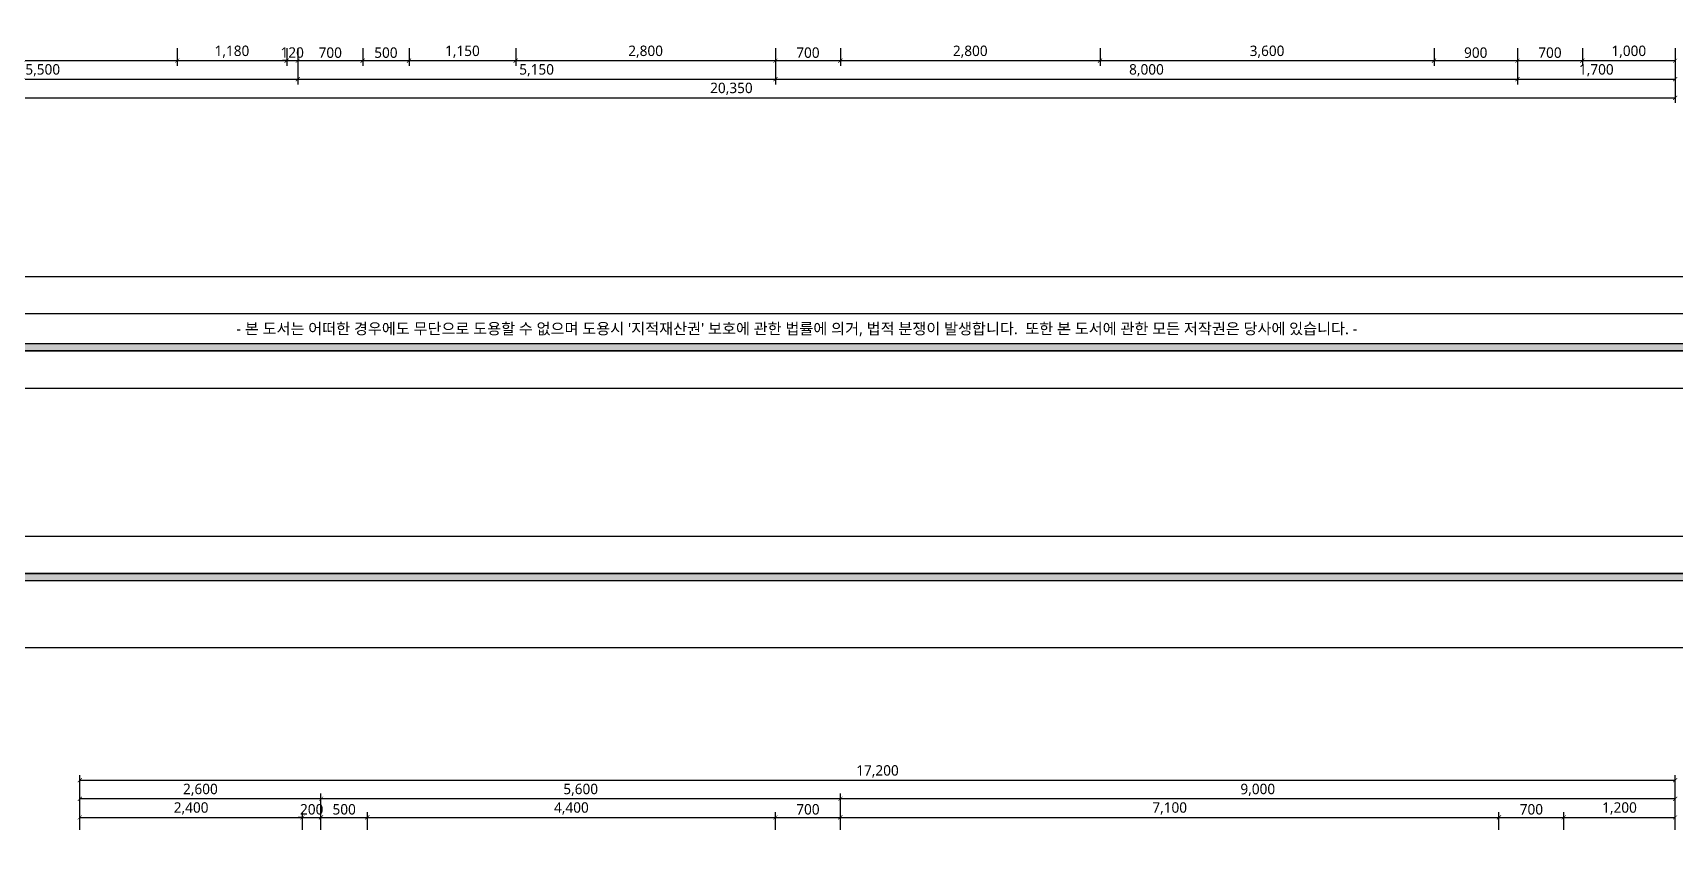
# Model space of a CAD drawing. Header units: metres. Extents: x 11578468 to 47831421, y -58341524 to -14256839.
# Drawn here: x 23905274 to 23922981, y -29077192 to -29068432 of the extents above; entities that cross this region are included whole.
import ezdxf
from ezdxf.enums import TextEntityAlignment as Align

# ---------------------------------------------------------------- set-up
doc = ezdxf.new("R2010")
doc.units = ezdxf.units.M
doc.header["$LTSCALE"] = 50
doc.header["$MEASUREMENT"] = 0
doc.layers.get('0').update_dxf_attribs({"linetype": 'CONTINUOUS'})
doc.layers.get('DEFPOINTS').update_dxf_attribs({"linetype": 'CONTINUOUS'})
for name, color, linetype in [('3.기호.계단선', 30, 'CONTINUOUS'), ('FORM(YOURNAME)-1', 1, 'CONTINUOUS'), ('FORM(YOURNAME)-11', 1, 'CONTINUOUS')]:
    doc.layers.add(name, color=color, linetype=linetype)
doc.layers.add('DIM', color=7, linetype='CONTINUOUS', lineweight=15)
doc.styles.add('N 맑은고딕', font='malgun.ttf')
doc.styles.add('YOURNAME', font='malgun.ttf')
doc.dimstyles.new('JJ IN 45', dxfattribs={"dimscale": 45, "dimtxt": 2.5, "dimasz": 1, "dimexe": 1.25, "dimexo": 1.5, "dimtad": 1, "dimdec": 6, "dimlunit": 6, "dimtxsty": 'N 맑은고딕', "dimblk": 'ARCHTICK', "dimcen": 2.5, "dimclrd": 256, "dimclre": 256, "dimclrt": 256, "dimadec": 0, "dimazin": 0, "dimtfac": 1, "dimtdec": 6, "dimtix": 1, "dimtmove": 0, "dimatfit": 3, "dimldrblk": 'ARCHTICK', "dimfxl": 1, "dimarcsym": 0})

# ---------------------------------------------------------------- blocks, each defined once
blk = doc.blocks.new('FORM-ELEVATION')
at = {"layer": 'FORM(YOURNAME)-11'}
h = blk.add_hatch(color=256, dxfattribs=at)
h.dxf.hatch_style = 1
h.paths.add_polyline_path([(-10309, 35708), (71691, 35708), (71691, 35508), (-10309, 35508)])
h.paths.add_polyline_path([(-10309, -21492), (71691, -21492), (71691, -21692), (-10309, -21692)])
at = {"layer": 'DEFPOINTS', "color": 158}
blk.add_line((62481, -20692), (-10309, -20692), dxfattribs=at)
blk.add_lwpolyline([(-10309, -21692), (71691, -21692), (71691, 35708), (-10309, 35708)], close=True, dxfattribs=at)
at = {"layer": 'DEFPOINTS'}
blk.add_lwpolyline([(-8309, 33708), (61071, 33708), (61071, -19692), (-8309, -19692)], close=True, dxfattribs=at)
at = {"layer": 'FORM(YOURNAME)-11', "color": 250}
blk.add_lwpolyline([(-11309, -22692), (72691, -22692), (72691, 36708), (-11309, 36708)], close=True, dxfattribs=at)
at = {"layer": 'FORM(YOURNAME)-11'}
for points in [[(-10309, 35708), (71691, 35708), (71691, 35508), (-10309, 35508)], [(-10309, -21492), (71691, -21492), (71691, -21692), (-10309, -21692)]]:
    blk.add_lwpolyline(points, close=True, dxfattribs=at)
at = {"layer": 'FORM(YOURNAME)-11', "color": 1, "style": 'YOURNAME'}
blk.add_text("- 본 도서는 어떠한 경우에도 무단으로 도용할 수 없으며 도용시 '지적재산권' 보호에 관한 법률에 의거, 법적 분쟁이 발생합니다.  또한 본 도서에 관한 모든 저작권은 당사에 있습니다. -", height=300, dxfattribs=at).set_placement((28146, -21092), align=Align.MIDDLE_CENTER)
at = {"layer": 'FORM(YOURNAME)-11', "color": 3, "style": 'YOURNAME'}
for tag, height, p in [('1', 451, (71041, -1219)), ('2', 451, (71041, -1863)), ('3', 451, (71041, -3150)), ('4', 451, (71041, -5081)), ('5', 515, (71041, -7398)), ('6', 515, (71041, -9650)), ('7', 515, (71041, -11903)), ('8', 515, (71041, -14155)), ('9', 515, (71041, -16408)), ('10', 515, (66791, -18596)), ('11', 515, (71041, -18660)), ('12', 515, (66791, -20848)), ('13', 515, (71041, -20848))]:
    blk.add_attdef(tag, text='', height=height, dxfattribs=at).set_placement(p, align=Align.MIDDLE_RIGHT)
blk = doc.blocks.new('_ArchTick')
at = {"color": 0, "linetype": 'ByBlock', "const_width": 0.15}
blk.add_lwpolyline([(-0.5, -0.5), (0.5, 0.5)], dxfattribs=at)
blk = doc.blocks.new('*D367')
at = {"layer": 'DEFPOINTS', "color": 0, "transparency": 16777216}
for p in [(23725852, -29144857), (23729552, -29144857), (23729552, -29145057)]:
    blk.add_point(p, dxfattribs=at)
at = {"layer": 'DIM', "lineweight": -2, "transparency": 16777216}
for p, q in [((23725852, -29144924), (23725852, -29145113)), ((23729552, -29144924), (23729552, -29145113)), ((23725852, -29145057), (23729552, -29145057))]:
    blk.add_line(p, q, dxfattribs=at)
at = {"layer": 'DIM', "lineweight": -2, "transparency": 16777216, "xscale": 45, "yscale": 45, "zscale": 45, "rotation": 180}
blk.add_blockref('_ArchTick', (23725852, -29145057), dxfattribs=at)
at = {"layer": 'DIM', "lineweight": -2, "transparency": 16777216, "xscale": 45, "yscale": 45, "zscale": 45}
blk.add_blockref('_ArchTick', (23729552, -29145057), dxfattribs=at)
at = {"layer": 'DIM', "transparency": 16777216, "insert": (23727702, -29144961), "char_height": 112.5, "attachment_point": 5, "style": 'N 맑은고딕'}
blk.add_mtext('3,700', dxfattribs=at)
blk = doc.blocks.new('*D368')
at = {"layer": 'DEFPOINTS', "color": 0, "transparency": 16777216}
for p in [(23729552, -29144857), (23730732, -29144857), (23730732, -29145057)]:
    blk.add_point(p, dxfattribs=at)
at = {"layer": 'DIM', "lineweight": -2, "transparency": 16777216}
for p, q in [((23729552, -29144924), (23729552, -29145113)), ((23730732, -29144924), (23730732, -29145113)), ((23729552, -29145057), (23730732, -29145057))]:
    blk.add_line(p, q, dxfattribs=at)
at = {"layer": 'DIM', "lineweight": -2, "transparency": 16777216, "xscale": 45, "yscale": 45, "zscale": 45, "rotation": 180}
blk.add_blockref('_ArchTick', (23729552, -29145057), dxfattribs=at)
at = {"layer": 'DIM', "lineweight": -2, "transparency": 16777216, "xscale": 45, "yscale": 45, "zscale": 45}
blk.add_blockref('_ArchTick', (23730732, -29145057), dxfattribs=at)
at = {"layer": 'DIM', "transparency": 16777216, "insert": (23730142, -29144961), "char_height": 112.5, "attachment_point": 5, "style": 'N 맑은고딕'}
blk.add_mtext('1,180', dxfattribs=at)
blk = doc.blocks.new('*D369')
at = {"layer": 'DEFPOINTS', "color": 0, "transparency": 16777216}
for p in [(23730732, -29144857), (23730852, -29144857), (23730852, -29145057)]:
    blk.add_point(p, dxfattribs=at)
at = {"layer": 'DIM', "lineweight": -2, "transparency": 16777216}
for p, q in [((23730732, -29144924), (23730732, -29145113)), ((23730852, -29144924), (23730852, -29145113)), ((23730732, -29145057), (23730687, -29145057)), ((23730732, -29145057), (23730852, -29145057)), ((23730852, -29145057), (23730897, -29145057))]:
    blk.add_line(p, q, dxfattribs=at)
at = {"layer": 'DIM', "lineweight": -2, "transparency": 16777216, "xscale": 45, "yscale": 45, "zscale": 45}
blk.add_blockref('_ArchTick', (23730732, -29145057), dxfattribs=at)
at = {"layer": 'DIM', "lineweight": -2, "transparency": 16777216, "xscale": 45, "yscale": 45, "zscale": 45, "rotation": 180}
blk.add_blockref('_ArchTick', (23730852, -29145057), dxfattribs=at)
at = {"layer": 'DIM', "transparency": 16777216, "insert": (23730792, -29144970), "char_height": 112.5, "attachment_point": 5, "style": 'N 맑은고딕'}
blk.add_mtext('120', dxfattribs=at)
blk = doc.blocks.new('*D370')
at = {"layer": 'DEFPOINTS', "color": 0, "transparency": 16777216}
for p in [(23730852, -29144857), (23731552, -29144857), (23731552, -29145057)]:
    blk.add_point(p, dxfattribs=at)
at = {"layer": 'DIM', "lineweight": -2, "transparency": 16777216}
for p, q in [((23730852, -29144924), (23730852, -29145113)), ((23731552, -29144924), (23731552, -29145113)), ((23730852, -29145057), (23731552, -29145057))]:
    blk.add_line(p, q, dxfattribs=at)
at = {"layer": 'DIM', "lineweight": -2, "transparency": 16777216, "xscale": 45, "yscale": 45, "zscale": 45, "rotation": 180}
blk.add_blockref('_ArchTick', (23730852, -29145057), dxfattribs=at)
at = {"layer": 'DIM', "lineweight": -2, "transparency": 16777216, "xscale": 45, "yscale": 45, "zscale": 45}
blk.add_blockref('_ArchTick', (23731552, -29145057), dxfattribs=at)
at = {"layer": 'DIM', "transparency": 16777216, "insert": (23731202, -29144971), "char_height": 112.5, "attachment_point": 5, "style": 'N 맑은고딕'}
blk.add_mtext('700', dxfattribs=at)
blk = doc.blocks.new('*D371')
at = {"layer": 'DEFPOINTS', "color": 0, "transparency": 16777216}
for p in [(23731552, -29144857), (23732052, -29144857), (23732052, -29145057)]:
    blk.add_point(p, dxfattribs=at)
at = {"layer": 'DIM', "lineweight": -2, "transparency": 16777216}
for p, q in [((23731552, -29144924), (23731552, -29145113)), ((23732052, -29144924), (23732052, -29145113)), ((23731552, -29145057), (23732052, -29145057))]:
    blk.add_line(p, q, dxfattribs=at)
at = {"layer": 'DIM', "lineweight": -2, "transparency": 16777216, "xscale": 45, "yscale": 45, "zscale": 45, "rotation": 180}
blk.add_blockref('_ArchTick', (23731552, -29145057), dxfattribs=at)
at = {"layer": 'DIM', "lineweight": -2, "transparency": 16777216, "xscale": 45, "yscale": 45, "zscale": 45}
blk.add_blockref('_ArchTick', (23732052, -29145057), dxfattribs=at)
at = {"layer": 'DIM', "transparency": 16777216, "insert": (23731802, -29144971), "char_height": 112.5, "attachment_point": 5, "style": 'N 맑은고딕'}
blk.add_mtext('500', dxfattribs=at)
blk = doc.blocks.new('*D372')
at = {"layer": 'DEFPOINTS', "color": 0, "transparency": 16777216}
for p in [(23732052, -29144857), (23733202, -29144857), (23733202, -29145057)]:
    blk.add_point(p, dxfattribs=at)
at = {"layer": 'DIM', "lineweight": -2, "transparency": 16777216}
for p, q in [((23732052, -29144924), (23732052, -29145113)), ((23733202, -29144924), (23733202, -29145113)), ((23732052, -29145057), (23733202, -29145057))]:
    blk.add_line(p, q, dxfattribs=at)
at = {"layer": 'DIM', "lineweight": -2, "transparency": 16777216, "xscale": 45, "yscale": 45, "zscale": 45, "rotation": 180}
blk.add_blockref('_ArchTick', (23732052, -29145057), dxfattribs=at)
at = {"layer": 'DIM', "lineweight": -2, "transparency": 16777216, "xscale": 45, "yscale": 45, "zscale": 45}
blk.add_blockref('_ArchTick', (23733202, -29145057), dxfattribs=at)
at = {"layer": 'DIM', "transparency": 16777216, "insert": (23732627, -29144961), "char_height": 112.5, "attachment_point": 5, "style": 'N 맑은고딕'}
blk.add_mtext('1,150', dxfattribs=at)
blk = doc.blocks.new('*D373')
at = {"layer": 'DEFPOINTS', "color": 0, "transparency": 16777216}
for p in [(23733202, -29144857), (23736002, -29144857), (23736002, -29145057)]:
    blk.add_point(p, dxfattribs=at)
at = {"layer": 'DIM', "lineweight": -2, "transparency": 16777216}
for p, q in [((23733202, -29144924), (23733202, -29145113)), ((23736002, -29144924), (23736002, -29145113)), ((23733202, -29145057), (23736002, -29145057))]:
    blk.add_line(p, q, dxfattribs=at)
at = {"layer": 'DIM', "lineweight": -2, "transparency": 16777216, "xscale": 45, "yscale": 45, "zscale": 45, "rotation": 180}
blk.add_blockref('_ArchTick', (23733202, -29145057), dxfattribs=at)
at = {"layer": 'DIM', "lineweight": -2, "transparency": 16777216, "xscale": 45, "yscale": 45, "zscale": 45}
blk.add_blockref('_ArchTick', (23736002, -29145057), dxfattribs=at)
at = {"layer": 'DIM', "transparency": 16777216, "insert": (23734602, -29144961), "char_height": 112.5, "attachment_point": 5, "style": 'N 맑은고딕'}
blk.add_mtext('2,800', dxfattribs=at)
blk = doc.blocks.new('*D374')
at = {"layer": 'DEFPOINTS', "color": 0, "transparency": 16777216}
for p in [(23736002, -29144857), (23736702, -29144857), (23736702, -29145057)]:
    blk.add_point(p, dxfattribs=at)
at = {"layer": 'DIM', "lineweight": -2, "transparency": 16777216}
for p, q in [((23736002, -29144924), (23736002, -29145113)), ((23736702, -29144924), (23736702, -29145113)), ((23736002, -29145057), (23736702, -29145057))]:
    blk.add_line(p, q, dxfattribs=at)
at = {"layer": 'DIM', "lineweight": -2, "transparency": 16777216, "xscale": 45, "yscale": 45, "zscale": 45, "rotation": 180}
blk.add_blockref('_ArchTick', (23736002, -29145057), dxfattribs=at)
at = {"layer": 'DIM', "lineweight": -2, "transparency": 16777216, "xscale": 45, "yscale": 45, "zscale": 45}
blk.add_blockref('_ArchTick', (23736702, -29145057), dxfattribs=at)
at = {"layer": 'DIM', "transparency": 16777216, "insert": (23736352, -29144971), "char_height": 112.5, "attachment_point": 5, "style": 'N 맑은고딕'}
blk.add_mtext('700', dxfattribs=at)
blk = doc.blocks.new('*D375')
at = {"layer": 'DEFPOINTS', "color": 0, "transparency": 16777216}
for p in [(23736702, -29144857), (23739502, -29144857), (23739502, -29145057)]:
    blk.add_point(p, dxfattribs=at)
at = {"layer": 'DIM', "lineweight": -2, "transparency": 16777216}
for p, q in [((23736702, -29144924), (23736702, -29145113)), ((23739502, -29144924), (23739502, -29145113)), ((23736702, -29145057), (23739502, -29145057))]:
    blk.add_line(p, q, dxfattribs=at)
at = {"layer": 'DIM', "lineweight": -2, "transparency": 16777216, "xscale": 45, "yscale": 45, "zscale": 45, "rotation": 180}
blk.add_blockref('_ArchTick', (23736702, -29145057), dxfattribs=at)
at = {"layer": 'DIM', "lineweight": -2, "transparency": 16777216, "xscale": 45, "yscale": 45, "zscale": 45}
blk.add_blockref('_ArchTick', (23739502, -29145057), dxfattribs=at)
at = {"layer": 'DIM', "transparency": 16777216, "insert": (23738102, -29144961), "char_height": 112.5, "attachment_point": 5, "style": 'N 맑은고딕'}
blk.add_mtext('2,800', dxfattribs=at)
blk = doc.blocks.new('*D376')
at = {"layer": 'DEFPOINTS', "color": 0, "transparency": 16777216}
for p in [(23739502, -29144857), (23743102, -29144857), (23743102, -29145057)]:
    blk.add_point(p, dxfattribs=at)
at = {"layer": 'DIM', "lineweight": -2, "transparency": 16777216}
for p, q in [((23739502, -29144924), (23739502, -29145113)), ((23743102, -29144924), (23743102, -29145113)), ((23739502, -29145057), (23743102, -29145057))]:
    blk.add_line(p, q, dxfattribs=at)
at = {"layer": 'DIM', "lineweight": -2, "transparency": 16777216, "xscale": 45, "yscale": 45, "zscale": 45, "rotation": 180}
blk.add_blockref('_ArchTick', (23739502, -29145057), dxfattribs=at)
at = {"layer": 'DIM', "lineweight": -2, "transparency": 16777216, "xscale": 45, "yscale": 45, "zscale": 45}
blk.add_blockref('_ArchTick', (23743102, -29145057), dxfattribs=at)
at = {"layer": 'DIM', "transparency": 16777216, "insert": (23741302, -29144961), "char_height": 112.5, "attachment_point": 5, "style": 'N 맑은고딕'}
blk.add_mtext('3,600', dxfattribs=at)
blk = doc.blocks.new('*D377')
at = {"layer": 'DEFPOINTS', "color": 0, "transparency": 16777216}
for p in [(23743102, -29144857), (23744002, -29144857), (23744002, -29145057)]:
    blk.add_point(p, dxfattribs=at)
at = {"layer": 'DIM', "lineweight": -2, "transparency": 16777216}
for p, q in [((23743102, -29144924), (23743102, -29145113)), ((23744002, -29144924), (23744002, -29145113)), ((23743102, -29145057), (23744002, -29145057))]:
    blk.add_line(p, q, dxfattribs=at)
at = {"layer": 'DIM', "lineweight": -2, "transparency": 16777216, "xscale": 45, "yscale": 45, "zscale": 45, "rotation": 180}
blk.add_blockref('_ArchTick', (23743102, -29145057), dxfattribs=at)
at = {"layer": 'DIM', "lineweight": -2, "transparency": 16777216, "xscale": 45, "yscale": 45, "zscale": 45}
blk.add_blockref('_ArchTick', (23744002, -29145057), dxfattribs=at)
at = {"layer": 'DIM', "transparency": 16777216, "insert": (23743552, -29144971), "char_height": 112.5, "attachment_point": 5, "style": 'N 맑은고딕'}
blk.add_mtext('900', dxfattribs=at)
blk = doc.blocks.new('*D378')
at = {"layer": 'DEFPOINTS', "color": 0, "transparency": 16777216}
for p in [(23744002, -29144857), (23744702, -29144857), (23744702, -29145057)]:
    blk.add_point(p, dxfattribs=at)
at = {"layer": 'DIM', "lineweight": -2, "transparency": 16777216}
for p, q in [((23744002, -29144924), (23744002, -29145113)), ((23744702, -29144924), (23744702, -29145113)), ((23744002, -29145057), (23744702, -29145057))]:
    blk.add_line(p, q, dxfattribs=at)
at = {"layer": 'DIM', "lineweight": -2, "transparency": 16777216, "xscale": 45, "yscale": 45, "zscale": 45, "rotation": 180}
blk.add_blockref('_ArchTick', (23744002, -29145057), dxfattribs=at)
at = {"layer": 'DIM', "lineweight": -2, "transparency": 16777216, "xscale": 45, "yscale": 45, "zscale": 45}
blk.add_blockref('_ArchTick', (23744702, -29145057), dxfattribs=at)
at = {"layer": 'DIM', "transparency": 16777216, "insert": (23744352, -29144971), "char_height": 112.5, "attachment_point": 5, "style": 'N 맑은고딕'}
blk.add_mtext('700', dxfattribs=at)
blk = doc.blocks.new('*D379')
at = {"layer": 'DEFPOINTS', "color": 0, "transparency": 16777216}
for p in [(23744702, -29144857), (23745702, -29144857), (23745702, -29145057)]:
    blk.add_point(p, dxfattribs=at)
at = {"layer": 'DIM', "lineweight": -2, "transparency": 16777216}
for p, q in [((23744702, -29144924), (23744702, -29145113)), ((23745702, -29144924), (23745702, -29145113)), ((23744702, -29145057), (23745702, -29145057))]:
    blk.add_line(p, q, dxfattribs=at)
at = {"layer": 'DIM', "lineweight": -2, "transparency": 16777216, "xscale": 45, "yscale": 45, "zscale": 45, "rotation": 180}
blk.add_blockref('_ArchTick', (23744702, -29145057), dxfattribs=at)
at = {"layer": 'DIM', "lineweight": -2, "transparency": 16777216, "xscale": 45, "yscale": 45, "zscale": 45}
blk.add_blockref('_ArchTick', (23745702, -29145057), dxfattribs=at)
at = {"layer": 'DIM', "transparency": 16777216, "insert": (23745202, -29144961), "char_height": 112.5, "attachment_point": 5, "style": 'N 맑은고딕'}
blk.add_mtext('1,000', dxfattribs=at)
blk = doc.blocks.new('*D380')
at = {"layer": 'DEFPOINTS', "color": 0, "transparency": 16777216}
for p in [(23725352, -29144857), (23730852, -29144857), (23730852, -29145257)]:
    blk.add_point(p, dxfattribs=at)
at = {"layer": 'DIM', "lineweight": -2, "transparency": 16777216}
for p, q in [((23725352, -29144924), (23725352, -29145313)), ((23730852, -29144924), (23730852, -29145313)), ((23725352, -29145257), (23730852, -29145257))]:
    blk.add_line(p, q, dxfattribs=at)
at = {"layer": 'DIM', "lineweight": -2, "transparency": 16777216, "xscale": 45, "yscale": 45, "zscale": 45, "rotation": 180}
blk.add_blockref('_ArchTick', (23725352, -29145257), dxfattribs=at)
at = {"layer": 'DIM', "lineweight": -2, "transparency": 16777216, "xscale": 45, "yscale": 45, "zscale": 45}
blk.add_blockref('_ArchTick', (23730852, -29145257), dxfattribs=at)
at = {"layer": 'DIM', "transparency": 16777216, "insert": (23728102, -29145161), "char_height": 112.5, "attachment_point": 5, "style": 'N 맑은고딕'}
blk.add_mtext('5,500', dxfattribs=at)
blk = doc.blocks.new('*D381')
at = {"layer": 'DEFPOINTS', "color": 0, "transparency": 16777216}
for p in [(23730852, -29144857), (23736002, -29144857), (23736002, -29145257)]:
    blk.add_point(p, dxfattribs=at)
at = {"layer": 'DIM', "lineweight": -2, "transparency": 16777216}
for p, q in [((23730852, -29144924), (23730852, -29145313)), ((23736002, -29144924), (23736002, -29145313)), ((23730852, -29145257), (23736002, -29145257))]:
    blk.add_line(p, q, dxfattribs=at)
at = {"layer": 'DIM', "lineweight": -2, "transparency": 16777216, "xscale": 45, "yscale": 45, "zscale": 45, "rotation": 180}
blk.add_blockref('_ArchTick', (23730852, -29145257), dxfattribs=at)
at = {"layer": 'DIM', "lineweight": -2, "transparency": 16777216, "xscale": 45, "yscale": 45, "zscale": 45}
blk.add_blockref('_ArchTick', (23736002, -29145257), dxfattribs=at)
at = {"layer": 'DIM', "transparency": 16777216, "insert": (23733427, -29145161), "char_height": 112.5, "attachment_point": 5, "style": 'N 맑은고딕'}
blk.add_mtext('5,150', dxfattribs=at)
blk = doc.blocks.new('*D382')
at = {"layer": 'DEFPOINTS', "color": 0, "transparency": 16777216}
for p in [(23736002, -29144857), (23744002, -29144857), (23744002, -29145257)]:
    blk.add_point(p, dxfattribs=at)
at = {"layer": 'DIM', "lineweight": -2, "transparency": 16777216}
for p, q in [((23736002, -29144924), (23736002, -29145313)), ((23744002, -29144924), (23744002, -29145313)), ((23736002, -29145257), (23744002, -29145257))]:
    blk.add_line(p, q, dxfattribs=at)
at = {"layer": 'DIM', "lineweight": -2, "transparency": 16777216, "xscale": 45, "yscale": 45, "zscale": 45, "rotation": 180}
blk.add_blockref('_ArchTick', (23736002, -29145257), dxfattribs=at)
at = {"layer": 'DIM', "lineweight": -2, "transparency": 16777216, "xscale": 45, "yscale": 45, "zscale": 45}
blk.add_blockref('_ArchTick', (23744002, -29145257), dxfattribs=at)
at = {"layer": 'DIM', "transparency": 16777216, "insert": (23740002, -29145161), "char_height": 112.5, "attachment_point": 5, "style": 'N 맑은고딕'}
blk.add_mtext('8,000', dxfattribs=at)
blk = doc.blocks.new('*D383')
at = {"layer": 'DEFPOINTS', "color": 0, "transparency": 16777216}
for p in [(23744002, -29144857), (23745702, -29144857), (23745702, -29145257)]:
    blk.add_point(p, dxfattribs=at)
at = {"layer": 'DIM', "lineweight": -2, "transparency": 16777216}
for p, q in [((23744002, -29144924), (23744002, -29145313)), ((23745702, -29144924), (23745702, -29145313)), ((23744002, -29145257), (23745702, -29145257))]:
    blk.add_line(p, q, dxfattribs=at)
at = {"layer": 'DIM', "lineweight": -2, "transparency": 16777216, "xscale": 45, "yscale": 45, "zscale": 45, "rotation": 180}
blk.add_blockref('_ArchTick', (23744002, -29145257), dxfattribs=at)
at = {"layer": 'DIM', "lineweight": -2, "transparency": 16777216, "xscale": 45, "yscale": 45, "zscale": 45}
blk.add_blockref('_ArchTick', (23745702, -29145257), dxfattribs=at)
at = {"layer": 'DIM', "transparency": 16777216, "insert": (23744852, -29145161), "char_height": 112.5, "attachment_point": 5, "style": 'N 맑은고딕'}
blk.add_mtext('1,700', dxfattribs=at)
blk = doc.blocks.new('*D384')
at = {"layer": 'DEFPOINTS', "color": 0, "transparency": 16777216}
for p in [(23725352, -29144857), (23745702, -29144857), (23745702, -29145457)]:
    blk.add_point(p, dxfattribs=at)
at = {"layer": 'DIM', "lineweight": -2, "transparency": 16777216}
for p, q in [((23725352, -29144924), (23725352, -29145513)), ((23745702, -29144924), (23745702, -29145513)), ((23725352, -29145457), (23745702, -29145457))]:
    blk.add_line(p, q, dxfattribs=at)
at = {"layer": 'DIM', "lineweight": -2, "transparency": 16777216, "xscale": 45, "yscale": 45, "zscale": 45, "rotation": 180}
blk.add_blockref('_ArchTick', (23725352, -29145457), dxfattribs=at)
at = {"layer": 'DIM', "lineweight": -2, "transparency": 16777216, "xscale": 45, "yscale": 45, "zscale": 45}
blk.add_blockref('_ArchTick', (23745702, -29145457), dxfattribs=at)
at = {"layer": 'DIM', "transparency": 16777216, "insert": (23735527, -29145361), "char_height": 112.5, "attachment_point": 5, "style": 'N 맑은고딕'}
blk.add_mtext('20,350', dxfattribs=at)
blk = doc.blocks.new('*D395')
at = {"layer": 'DEFPOINTS', "color": 0, "transparency": 16777216}
for p in [(23730902, -29127857), (23728502, -29128057), (23730902, -29128057)]:
    blk.add_point(p, dxfattribs=at)
at = {"layer": 'DIM', "lineweight": -2, "transparency": 16777216}
for p, q in [((23728502, -29127990), (23728502, -29127801)), ((23728502, -29127857), (23730902, -29127857)), ((23730902, -29127990), (23730902, -29127801))]:
    blk.add_line(p, q, dxfattribs=at)
at = {"layer": 'DIM', "lineweight": -2, "transparency": 16777216, "xscale": 45, "yscale": 45, "zscale": 45, "rotation": 180}
blk.add_blockref('_ArchTick', (23728502, -29127857), dxfattribs=at)
at = {"layer": 'DIM', "lineweight": -2, "transparency": 16777216, "xscale": 45, "yscale": 45, "zscale": 45}
blk.add_blockref('_ArchTick', (23730902, -29127857), dxfattribs=at)
at = {"layer": 'DIM', "transparency": 16777216, "insert": (23729702, -29127761), "char_height": 112.5, "attachment_point": 5, "style": 'N 맑은고딕'}
blk.add_mtext('2,400', dxfattribs=at)
blk = doc.blocks.new('*D396')
at = {"layer": 'DEFPOINTS', "color": 0, "transparency": 16777216}
for p in [(23731102, -29127857), (23731102, -29128027), (23730902, -29128057)]:
    blk.add_point(p, dxfattribs=at)
at = {"layer": 'DIM', "lineweight": -2, "transparency": 16777216}
for p, q in [((23730902, -29127857), (23730857, -29127857)), ((23730902, -29127990), (23730902, -29127801)), ((23730902, -29127857), (23731102, -29127857)), ((23731102, -29127960), (23731102, -29127801)), ((23731102, -29127857), (23731147, -29127857))]:
    blk.add_line(p, q, dxfattribs=at)
at = {"layer": 'DIM', "lineweight": -2, "transparency": 16777216, "xscale": 45, "yscale": 45, "zscale": 45}
blk.add_blockref('_ArchTick', (23730902, -29127857), dxfattribs=at)
at = {"layer": 'DIM', "lineweight": -2, "transparency": 16777216, "xscale": 45, "yscale": 45, "zscale": 45, "rotation": 180}
blk.add_blockref('_ArchTick', (23731102, -29127857), dxfattribs=at)
at = {"layer": 'DIM', "transparency": 16777216, "insert": (23731002, -29127771), "char_height": 112.5, "attachment_point": 5, "style": 'N 맑은고딕'}
blk.add_mtext('200', dxfattribs=at)
blk = doc.blocks.new('*D397')
at = {"layer": 'DEFPOINTS', "color": 0, "transparency": 16777216}
for p in [(23731602, -29127857), (23731102, -29128027), (23731602, -29128057)]:
    blk.add_point(p, dxfattribs=at)
at = {"layer": 'DIM', "lineweight": -2, "transparency": 16777216}
for p, q in [((23731102, -29127960), (23731102, -29127801)), ((23731102, -29127857), (23731602, -29127857)), ((23731602, -29127990), (23731602, -29127801))]:
    blk.add_line(p, q, dxfattribs=at)
at = {"layer": 'DIM', "lineweight": -2, "transparency": 16777216, "xscale": 45, "yscale": 45, "zscale": 45, "rotation": 180}
blk.add_blockref('_ArchTick', (23731102, -29127857), dxfattribs=at)
at = {"layer": 'DIM', "lineweight": -2, "transparency": 16777216, "xscale": 45, "yscale": 45, "zscale": 45}
blk.add_blockref('_ArchTick', (23731602, -29127857), dxfattribs=at)
at = {"layer": 'DIM', "transparency": 16777216, "insert": (23731352, -29127771), "char_height": 112.5, "attachment_point": 5, "style": 'N 맑은고딕'}
blk.add_mtext('500', dxfattribs=at)
blk = doc.blocks.new('*D398')
at = {"layer": 'DEFPOINTS', "color": 0, "transparency": 16777216}
for p in [(23736002, -29127857), (23731602, -29128057), (23736002, -29128057)]:
    blk.add_point(p, dxfattribs=at)
at = {"layer": 'DIM', "lineweight": -2, "transparency": 16777216}
for p, q in [((23731602, -29127990), (23731602, -29127801)), ((23731602, -29127857), (23736002, -29127857)), ((23736002, -29127990), (23736002, -29127801))]:
    blk.add_line(p, q, dxfattribs=at)
at = {"layer": 'DIM', "lineweight": -2, "transparency": 16777216, "xscale": 45, "yscale": 45, "zscale": 45, "rotation": 180}
blk.add_blockref('_ArchTick', (23731602, -29127857), dxfattribs=at)
at = {"layer": 'DIM', "lineweight": -2, "transparency": 16777216, "xscale": 45, "yscale": 45, "zscale": 45}
blk.add_blockref('_ArchTick', (23736002, -29127857), dxfattribs=at)
at = {"layer": 'DIM', "transparency": 16777216, "insert": (23733802, -29127761), "char_height": 112.5, "attachment_point": 5, "style": 'N 맑은고딕'}
blk.add_mtext('4,400', dxfattribs=at)
blk = doc.blocks.new('*D399')
at = {"layer": 'DEFPOINTS', "color": 0, "transparency": 16777216}
for p in [(23736702, -29127857), (23736002, -29128057), (23736702, -29128057)]:
    blk.add_point(p, dxfattribs=at)
at = {"layer": 'DIM', "lineweight": -2, "transparency": 16777216}
for p, q in [((23736002, -29127990), (23736002, -29127801)), ((23736002, -29127857), (23736702, -29127857)), ((23736702, -29127990), (23736702, -29127801))]:
    blk.add_line(p, q, dxfattribs=at)
at = {"layer": 'DIM', "lineweight": -2, "transparency": 16777216, "xscale": 45, "yscale": 45, "zscale": 45, "rotation": 180}
blk.add_blockref('_ArchTick', (23736002, -29127857), dxfattribs=at)
at = {"layer": 'DIM', "lineweight": -2, "transparency": 16777216, "xscale": 45, "yscale": 45, "zscale": 45}
blk.add_blockref('_ArchTick', (23736702, -29127857), dxfattribs=at)
at = {"layer": 'DIM', "transparency": 16777216, "insert": (23736352, -29127771), "char_height": 112.5, "attachment_point": 5, "style": 'N 맑은고딕'}
blk.add_mtext('700', dxfattribs=at)
blk = doc.blocks.new('*D400')
at = {"layer": 'DEFPOINTS', "color": 0, "transparency": 16777216}
for p in [(23743802, -29127857), (23736702, -29128057), (23743802, -29128057)]:
    blk.add_point(p, dxfattribs=at)
at = {"layer": 'DIM', "lineweight": -2, "transparency": 16777216}
for p, q in [((23736702, -29127990), (23736702, -29127801)), ((23736702, -29127857), (23743802, -29127857)), ((23743802, -29127990), (23743802, -29127801))]:
    blk.add_line(p, q, dxfattribs=at)
at = {"layer": 'DIM', "lineweight": -2, "transparency": 16777216, "xscale": 45, "yscale": 45, "zscale": 45, "rotation": 180}
blk.add_blockref('_ArchTick', (23736702, -29127857), dxfattribs=at)
at = {"layer": 'DIM', "lineweight": -2, "transparency": 16777216, "xscale": 45, "yscale": 45, "zscale": 45}
blk.add_blockref('_ArchTick', (23743802, -29127857), dxfattribs=at)
at = {"layer": 'DIM', "transparency": 16777216, "insert": (23740252, -29127761), "char_height": 112.5, "attachment_point": 5, "style": 'N 맑은고딕'}
blk.add_mtext('7,100', dxfattribs=at)
blk = doc.blocks.new('*D401')
at = {"layer": 'DEFPOINTS', "color": 0, "transparency": 16777216}
for p in [(23744502, -29127857), (23743802, -29128057), (23744502, -29128057)]:
    blk.add_point(p, dxfattribs=at)
at = {"layer": 'DIM', "lineweight": -2, "transparency": 16777216}
for p, q in [((23743802, -29127990), (23743802, -29127801)), ((23743802, -29127857), (23744502, -29127857)), ((23744502, -29127990), (23744502, -29127801))]:
    blk.add_line(p, q, dxfattribs=at)
at = {"layer": 'DIM', "lineweight": -2, "transparency": 16777216, "xscale": 45, "yscale": 45, "zscale": 45, "rotation": 180}
blk.add_blockref('_ArchTick', (23743802, -29127857), dxfattribs=at)
at = {"layer": 'DIM', "lineweight": -2, "transparency": 16777216, "xscale": 45, "yscale": 45, "zscale": 45}
blk.add_blockref('_ArchTick', (23744502, -29127857), dxfattribs=at)
at = {"layer": 'DIM', "transparency": 16777216, "insert": (23744152, -29127771), "char_height": 112.5, "attachment_point": 5, "style": 'N 맑은고딕'}
blk.add_mtext('700', dxfattribs=at)
blk = doc.blocks.new('*D402')
at = {"layer": 'DEFPOINTS', "color": 0, "transparency": 16777216}
for p in [(23745702, -29127857), (23744502, -29128057), (23745702, -29128057)]:
    blk.add_point(p, dxfattribs=at)
at = {"layer": 'DIM', "lineweight": -2, "transparency": 16777216}
for p, q in [((23744502, -29127990), (23744502, -29127801)), ((23744502, -29127857), (23745702, -29127857)), ((23745702, -29127990), (23745702, -29127801))]:
    blk.add_line(p, q, dxfattribs=at)
at = {"layer": 'DIM', "lineweight": -2, "transparency": 16777216, "xscale": 45, "yscale": 45, "zscale": 45, "rotation": 180}
blk.add_blockref('_ArchTick', (23744502, -29127857), dxfattribs=at)
at = {"layer": 'DIM', "lineweight": -2, "transparency": 16777216, "xscale": 45, "yscale": 45, "zscale": 45}
blk.add_blockref('_ArchTick', (23745702, -29127857), dxfattribs=at)
at = {"layer": 'DIM', "transparency": 16777216, "insert": (23745102, -29127761), "char_height": 112.5, "attachment_point": 5, "style": 'N 맑은고딕'}
blk.add_mtext('1,200', dxfattribs=at)
blk = doc.blocks.new('*D403')
at = {"layer": 'DEFPOINTS', "color": 0, "transparency": 16777216}
for p in [(23736702, -29127657), (23736702, -29128057), (23745702, -29128057)]:
    blk.add_point(p, dxfattribs=at)
at = {"layer": 'DIM', "lineweight": -2, "transparency": 16777216}
for p, q in [((23736702, -29127990), (23736702, -29127601)), ((23745702, -29127657), (23736702, -29127657)), ((23745702, -29127990), (23745702, -29127601))]:
    blk.add_line(p, q, dxfattribs=at)
at = {"layer": 'DIM', "lineweight": -2, "transparency": 16777216, "xscale": 45, "yscale": 45, "zscale": 45, "rotation": 180}
blk.add_blockref('_ArchTick', (23736702, -29127657), dxfattribs=at)
at = {"layer": 'DIM', "lineweight": -2, "transparency": 16777216, "xscale": 45, "yscale": 45, "zscale": 45}
blk.add_blockref('_ArchTick', (23745702, -29127657), dxfattribs=at)
at = {"layer": 'DIM', "transparency": 16777216, "insert": (23741202, -29127561), "char_height": 112.5, "attachment_point": 5, "style": 'N 맑은고딕'}
blk.add_mtext('9,000', dxfattribs=at)
blk = doc.blocks.new('*D404')
at = {"layer": 'DEFPOINTS', "color": 0, "transparency": 16777216}
for p in [(23731102, -29127657), (23731102, -29128057), (23736702, -29128057)]:
    blk.add_point(p, dxfattribs=at)
at = {"layer": 'DIM', "lineweight": -2, "transparency": 16777216}
for p, q in [((23731102, -29127990), (23731102, -29127601)), ((23736702, -29127657), (23731102, -29127657)), ((23736702, -29127990), (23736702, -29127601))]:
    blk.add_line(p, q, dxfattribs=at)
at = {"layer": 'DIM', "lineweight": -2, "transparency": 16777216, "xscale": 45, "yscale": 45, "zscale": 45, "rotation": 180}
blk.add_blockref('_ArchTick', (23731102, -29127657), dxfattribs=at)
at = {"layer": 'DIM', "lineweight": -2, "transparency": 16777216, "xscale": 45, "yscale": 45, "zscale": 45}
blk.add_blockref('_ArchTick', (23736702, -29127657), dxfattribs=at)
at = {"layer": 'DIM', "transparency": 16777216, "insert": (23733902, -29127561), "char_height": 112.5, "attachment_point": 5, "style": 'N 맑은고딕'}
blk.add_mtext('5,600', dxfattribs=at)
blk = doc.blocks.new('*D405')
at = {"layer": 'DEFPOINTS', "color": 0, "transparency": 16777216}
for p in [(23728502, -29127657), (23728502, -29128057), (23731102, -29128057)]:
    blk.add_point(p, dxfattribs=at)
at = {"layer": 'DIM', "lineweight": -2, "transparency": 16777216}
for p, q in [((23728502, -29127990), (23728502, -29127601)), ((23731102, -29127657), (23728502, -29127657)), ((23731102, -29127990), (23731102, -29127601))]:
    blk.add_line(p, q, dxfattribs=at)
at = {"layer": 'DIM', "lineweight": -2, "transparency": 16777216, "xscale": 45, "yscale": 45, "zscale": 45, "rotation": 180}
blk.add_blockref('_ArchTick', (23728502, -29127657), dxfattribs=at)
at = {"layer": 'DIM', "lineweight": -2, "transparency": 16777216, "xscale": 45, "yscale": 45, "zscale": 45}
blk.add_blockref('_ArchTick', (23731102, -29127657), dxfattribs=at)
at = {"layer": 'DIM', "transparency": 16777216, "insert": (23729802, -29127561), "char_height": 112.5, "attachment_point": 5, "style": 'N 맑은고딕'}
blk.add_mtext('2,600', dxfattribs=at)
blk = doc.blocks.new('*D406')
at = {"layer": 'DEFPOINTS', "color": 0, "transparency": 16777216}
for p in [(23745702, -29127457), (23728502, -29128057), (23745702, -29128057)]:
    blk.add_point(p, dxfattribs=at)
at = {"layer": 'DIM', "lineweight": -2, "transparency": 16777216}
for p, q in [((23728502, -29127990), (23728502, -29127401)), ((23728502, -29127457), (23745702, -29127457)), ((23745702, -29127990), (23745702, -29127401))]:
    blk.add_line(p, q, dxfattribs=at)
at = {"layer": 'DIM', "lineweight": -2, "transparency": 16777216, "xscale": 45, "yscale": 45, "zscale": 45, "rotation": 180}
blk.add_blockref('_ArchTick', (23728502, -29127457), dxfattribs=at)
at = {"layer": 'DIM', "lineweight": -2, "transparency": 16777216, "xscale": 45, "yscale": 45, "zscale": 45}
blk.add_blockref('_ArchTick', (23745702, -29127457), dxfattribs=at)
at = {"layer": 'DIM', "transparency": 16777216, "insert": (23737102, -29127361), "char_height": 112.5, "attachment_point": 5, "style": 'N 맑은고딕'}
blk.add_mtext('17,200', dxfattribs=at)
blk = doc.blocks.new('sdagdgds')
at = {"layer": 'DIM'}
for base, p1, p2, picture, middle in [((23745702, -29127457), (23728502, -29128057), (23745702, -29128057), '*D406', (23737102, -29127361.0081521794)), ((23728502, -29127657), (23731102, -29128057), (23728502, -29128057), '*D405', (23729802, -29127561.3138586991)), ((23731102, -29127657), (23736702, -29128057), (23731102, -29128057), '*D404', (23733902, -29127561.3138586991)), ((23736702, -29127657), (23745702, -29128057), (23736702, -29128057), '*D403', (23741202, -29127561.3138586991)), ((23730902, -29127857), (23728502, -29128057), (23730902, -29128057), '*D395', (23729702, -29127761.3138586991)), ((23736002, -29127857), (23731602, -29128057), (23736002, -29128057), '*D398', (23733802, -29127761.3138586991)), ((23743802, -29127857), (23736702, -29128057), (23743802, -29128057), '*D400', (23740252, -29127761.0081521794)), ((23745702, -29127857), (23744502, -29128057), (23745702, -29128057), '*D402', (23745102, -29127761.0081521794)), ((23731102, -29127857), (23730902, -29128057), (23731102, -29128027.1003937), '*D396', (23731002, -29127770.7525476)), ((23731602, -29127857), (23731102, -29128027.1003937), (23731602, -29128057), '*D397', (23731352, -29127770.7525476)), ((23736702, -29127857), (23736002, -29128057), (23736702, -29128057), '*D399', (23736352, -29127770.7525475509)), ((23744502, -29127857), (23743802, -29128057), (23744502, -29128057), '*D401', (23744152, -29127770.7525475509)), ((23730852, -29145257), (23725352, -29144857), (23730852, -29144857), '*D380', (23728102, -29145161.3138586991)), ((23745702, -29145457), (23725352, -29144857), (23745702, -29144857), '*D384', (23735527, -29145361.3138586991)), ((23729552, -29145057), (23725852, -29144857), (23729552, -29144857), '*D367', (23727702, -29144961.3138586991)), ((23730732, -29145057), (23729552, -29144857), (23730732, -29144857), '*D368', (23730142, -29144961.0081521794)), ((23730852, -29145057), (23730732, -29144857), (23730852, -29144857), '*D369', (23730792, -29144970.446841)), ((23731552, -29145057), (23730852, -29144857), (23731552, -29144857), '*D370', (23731202, -29144970.7525475509)), ((23736002, -29145257), (23730852, -29144857), (23736002, -29144857), '*D381', (23733427, -29145161.0081521794)), ((23732052, -29145057), (23731552, -29144857), (23732052, -29144857), '*D371', (23731802, -29144970.7525476)), ((23733202, -29145057), (23732052, -29144857), (23733202, -29144857), '*D372', (23732627, -29144961.0081521794)), ((23736002, -29145057), (23733202, -29144857), (23736002, -29144857), '*D373', (23734602, -29144961.3138586991)), ((23736702, -29145057), (23736002, -29144857), (23736702, -29144857), '*D374', (23736352, -29144970.7525475509)), ((23744002, -29145257), (23736002, -29144857), (23744002, -29144857), '*D382', (23740002, -29145161.3138586991)), ((23739502, -29145057), (23736702, -29144857), (23739502, -29144857), '*D375', (23738102, -29144961.3138586991)), ((23743102, -29145057), (23739502, -29144857), (23743102, -29144857), '*D376', (23741302, -29144961.3138586991)), ((23744002, -29145057), (23743102, -29144857), (23744002, -29144857), '*D377', (23743552, -29144970.7525475509)), ((23744702, -29145057), (23744002, -29144857), (23744702, -29144857), '*D378', (23744352, -29144970.7525475509)), ((23745702, -29145257), (23744002, -29144857), (23745702, -29144857), '*D383', (23744852, -29145161.0081521794)), ((23745702, -29145057), (23744702, -29144857), (23745702, -29144857), '*D379', (23745202, -29144961.0081521794))]:
    dim = blk.add_linear_dim(base=base, p1=p1, p2=p2, dimstyle='JJ IN 45', dxfattribs=at)
    dim.commit()
    dim.dimension.update_dxf_attribs({"geometry": picture, "text_midpoint": middle})

msp = doc.modelspace()

# ---------------------------------------------------------------- block references
at = {"layer": '3.기호.계단선'}
for p in [(177278.8, 76325), (177278.8, 50965)]:
    msp.add_blockref('sdagdgds', p, dxfattribs=at)
at = {"layer": 'FORM(YOURNAME)-1', "xscale": 0.4, "yscale": 0.4, "zscale": 0.4}
for p in [(23902253.2, -29063185.2), (23902253.2, -29088545.2)]:
    msp.add_blockref('FORM-ELEVATION', p, dxfattribs=at)

doc.saveas('drawing.dxf')
